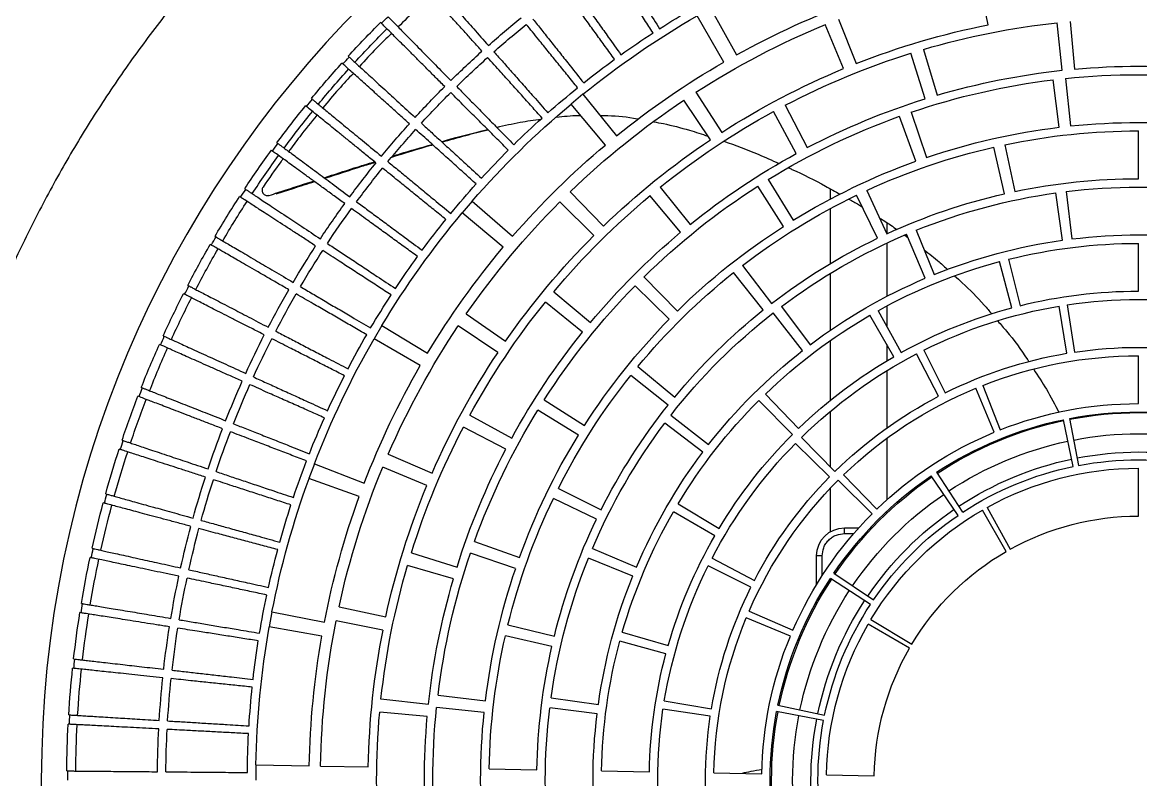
# Model space of a CAD drawing. Header units: millimetres. Extents: x 11476074 to 24729458, y -1239991 to 2813188.
# Drawn here: x 12562699.8 to 12563097.6, y 424468.5 to 424737.8 of the extents above; entities that cross this region are included whole.
import ezdxf

# ---------------------------------------------------------------- set-up
doc = ezdxf.new("R2010")
doc.units = ezdxf.units.MM
doc.header["$LTSCALE"] = 1000
for name, color, linetype in [('20220819景观提资', 11, 'Continuous'), ('HZHZNEWPLOTLAYER#@$TT', 7, 'Continuous'), ('S-热媒1', 200, '热媒管1')]:
    doc.layers.add(name, color=color, linetype=linetype)
doc.styles.add('TITXV', font='', dxfattribs={"width": 0.7})
doc.styles.get('TITXV').set_extended_font_data('SimSun')
doc.linetypes.add('热媒管1', pattern='A,5,-0.2,["1RM",TITXV,S=0.2,R=0,X=-0.1,Y=-0.1],-0.4', length=5.6)

# ---------------------------------------------------------------- blocks, each defined once
blk = doc.blocks.new('A$C2E1F4B8B')
at = {"layer": '20220819景观提资'}
h = blk.add_hatch(dxfattribs=at)
h.set_pattern_fill('草坪或沼泽', color=68, scale=200)
h.set_pattern_definition([(0, (-25387.84, -126494.34), (800, 800), [120, -24, 32, -24, 120, -480]), (0, (-25427.84, -126470.34), (800, 800), [80, -60, 120, -60, 80, -400]), (0, (-25147.84, -126150.34), (800, 800), [100, -40, 100, -560]), (0, (-25547.84, -125990.34), (800, 800), [40, -80, 40, -640]), (90, (-25467.84, -125990.34), (-800, 800), [72, -728]), (90, (-25227.84, -126470.34), (-800, 800), [80, -720]), (90, (-25027.84, -126150.34), (-800, 800), [80, -720]), (45, (-25123.84, -126478.34), (9e-14, 800), [80, -1051.3708]), (135, (-25331.84, -126478.34), (-800, 9e-14), [80, -1051.3708]), (63.43495, (-25147.84, -126474.34), (4e-08, 800), [80, -1708.8544]), (75.96376, (-25187.84, -126470.34), (3e-08, 800), [80, -3218.4845]), (75.96376, (-24987.84, -126150.34), (3e-08, 800), [64, -3234.4845]), (75.96376, (-25451.84, -125990.34), (3e-08, 800), [56, -3242.4845]), (104.03624, (-25267.84, -126470.34), (-3e-08, 800), [80, -3218.4845]), (104.03624, (-25067.84, -126150.34), (-3e-08, 800), [64, -3234.4845]), (104.03624, (-25483.84, -125990.34), (-3e-08, 800), [56, -3242.4845]), (116.56505, (-25307.84, -126474.34), (-3e-07, 800), [80, -1708.8534])])
edge = h.paths.add_edge_path()
edge.add_arc((44235.03, 65460.2), 1750.28, 360, 395.09193)
edge.add_line((45667.17, 66466.42), (38842.06, 76200))
edge.add_line((38842.06, 76200), (37506, 76200))
edge.add_line((37506, 76200), (37234.9, 76200))
edge.add_line((37234.9, 76200), (37234.9, 77700))
edge.add_line((37234.9, 77700), (35934.9, 77700))
edge.add_line((35934.9, 77700), (34734.9, 77700))
edge.add_line((34734.9, 77700), (34734.9, 85100))
edge.add_line((34734.9, 85100), (34979.15, 85192.41))
edge.add_line((34979.15, 85192.41), (32340.76, 83499.46))
edge.add_line((32340.76, 83499.46), (32534.9, 83500))
edge.add_line((32534.9, 83500), (28299.19, 83500))
edge.add_line((28299.19, 83500), (28299.19, 81108.02))
edge.add_line((28299.19, 81108.02), (28299.19, 78471.41))
edge.add_line((28299.19, 78471.41), (32556.41, 78468.58))
edge.add_line((32556.41, 78468.58), (32556.41, 73287.21))
edge.add_line((32556.41, 73287.21), (35556.41, 73287.21))
edge.add_line((35556.41, 73287.21), (35556.41, 72687.21))
edge.add_line((35556.41, 72687.21), (38201.07, 72687.21))
edge.add_line((38201.07, 72687.21), (38201.07, 73587.21))
edge.add_line((38201.07, 73587.21), (40001.07, 73587.21))
edge.add_line((40001.07, 73587.21), (40001.07, 71787.21))
edge.add_line((40001.07, 71787.21), (38201.07, 71787.21))
edge.add_line((38201.07, 71787.21), (33618.63, 71787.21))
edge.add_line((33618.63, 71787.21), (33618.63, 72687.21))
edge.add_line((33618.63, 72687.21), (32556.41, 72687.21))
edge.add_line((32556.41, 72687.21), (32556.41, 73287.21))
edge.add_line((32556.41, 73287.21), (32556.41, 78468.58))
edge.add_line((32556.41, 78468.58), (28299.19, 78471.41))
edge.add_line((28299.19, 78471.41), (28299.19, 81108.02))
edge.add_line((28299.19, 81108.02), (28299.19, 83500))
edge.add_line((28299.19, 83500), (32768.93, 84300))
edge.add_line((32768.93, 84300), (33817.19, 84300))
edge.add_line((33817.19, 84300), (34979.15, 85192.41))
edge.add_line((34979.15, 85192.41), (36171.94, 86028.88))
edge.add_line((36171.94, 86028.88), (33186.35, 90286.39))
edge.add_line((33186.35, 90286.39), (26614.81, 85677.89))
edge.add_arc((24692.27, 88307.12), 3257.15, 271.35346, 306.17489, ccw=False)
edge.add_line((24769.21, 85050.88), (22434.9, 85050))
edge.add_arc((22408.27, 82298.72), 2751.41, 89.44547, 125.03665)
edge.add_line((20828.69, 84551.53), (19610.37, 83697.15))
edge.add_arc((20198.54, 80755.37), 3000, 35.03464, 101.30653, ccw=False)
edge.add_line((22654.96, 82477.58), (34282.36, 65893.28))
edge.add_arc((31825.95, 64171.06), 3000, -54.96536, 35.03464, ccw=False)
edge.add_line((33548.16, 61714.65), (27598.93, 57543.59))
edge.add_arc((25876.71, 60000), 3000, 270, 305.03464, ccw=False)
edge.add_line((25876.71, 57000), (6534.9, 57000))
edge.add_arc((6534.9, 60000), 3000, 180, 270, ccw=False)
edge.add_line((3534.9, 60000), (3534.9, 67789.64))
edge.add_line((3534.9, 67789.64), (2225.69, 66888.59))
edge.add_arc((4120.7, 64580.63), 2986.26, 129.38858, 178.99224)
edge.add_line((1134.9, 64633.15), (1134.9, 55900))
edge.add_line((1134.9, 55900), (5084.9, 55900))
edge.add_line((5084.9, 55900), (31718.62, 55900))
edge.add_line((31718.62, 55900), (31718.62, 58600))
edge.add_line((31718.62, 58600), (30245.18, 58600))
edge.add_line((30245.18, 58600), (30245.18, 59000))
edge.add_line((30245.18, 59000), (35469.95, 59000))
edge.add_line((35469.95, 59000), (35469.95, 60499.95))
edge.add_line((35469.95, 60499.95), (33405.97, 60499.95))
edge.add_line((33405.97, 60499.95), (33405.97, 60899.95))
edge.add_line((33405.97, 60899.95), (40285.24, 60899.95))
edge.add_line((40285.24, 60899.95), (40285.24, 60899.95))
edge.add_line((40285.24, 60899.95), (40285.24, 61499.95))
edge.add_line((40285.24, 61499.95), (42085.24, 61499.95))
edge.add_line((42085.24, 61499.95), (42085.24, 60899.9))
edge.add_line((42085.24, 60899.9), (45985.31, 60899.81))
edge.add_line((45985.31, 60899.81), (45985.31, 65460.2))
h.paths.add_polyline_path([(35284.9, 75502.28), (35284.9, 76102.28), (37084.9, 76102.28), (37084.9, 75502.28)], flags=16)
h.paths.add_polyline_path([(34684.9, 76202.28), (34684.9, 77500), (36484.9, 77500), (36484.9, 76202.28)], flags=16)
h.paths.add_polyline_path([(36184.9, 74802.28), (34384.9, 74802.28), (34384.9, 75402.28), (36184.9, 75402.28)], flags=16)
h.paths.add_polyline_path([(36184.9, 74102.28), (34384.9, 74102.28), (34384.9, 74702.28), (36184.9, 74702.28)], flags=16)
h.paths.add_polyline_path([(35556.41, 73387.26), (33756.41, 73387.26), (33756.41, 73987.26), (35556.41, 73987.26)], flags=16)
h.paths.add_polyline_path([(35556.41, 73287.21), (35556.41, 72687.21), (32556.41, 72687.21), (32556.41, 73287.21)], flags=17)
h.paths.add_polyline_path([(36335.93, 71087.21), (34535.93, 71087.21), (34535.93, 71687.21), (36335.93, 71687.21)], flags=16)
h.paths.add_polyline_path([(36335.93, 70387.21), (34835.93, 70387.21), (34835.93, 70987.21), (36335.93, 70987.21)], flags=16)
h.paths.add_polyline_path([(36635.93, 69687.21), (34835.93, 69687.21), (34835.93, 70287.21), (36635.93, 70287.21)], flags=16)
h.paths.add_polyline_path([(36635.93, 67787.21), (36635.93, 69587.21), (42635.93, 69587.21), (42635.93, 67787.21), (40835.93, 67787.21)], flags=16)
h.paths.add_polyline_path([(36535.93, 67787.21), (35785.21, 67787.21), (35785.21, 69587.21), (36535.93, 69587.21)], flags=16)
h.paths.add_polyline_path([(35785.21, 67087.21), (35785.21, 67687.21), (38785.21, 67687.21), (38785.21, 67087.21)], flags=16)
h.paths.add_polyline_path([(35934.9, 65707.21), (35934.9, 66987.21), (38634.9, 66987.21), (38634.9, 65707.21)], flags=16)
h.paths.add_polyline_path([(37585.21, 65093.56), (37585.21, 65693.56), (37585.21, 65707.21), (39385.21, 65707.21), (39385.21, 65693.61), (39385.21, 65093.56)], flags=16)
h.paths.add_polyline_path([(39485.21, 64393.56), (39485.21, 65693.61), (43444.68, 65693.61), (43444.68, 65693.56), (45244.68, 65693.56), (45244.68, 63893.56), (43444.68, 63893.56), (43444.68, 64393.56)], flags=16)
h.paths.add_polyline_path([(38131.28, 63693.56), (38131.28, 64293.56), (40831.28, 64293.56), (40831.28, 63693.56)], flags=16)
h.paths.add_polyline_path([(36985.21, 64393.56), (36985.21, 64993.56), (39385.21, 64993.56), (39385.21, 64393.56)], flags=16)
h.paths.add_polyline_path([(39385.21, 65707.21), (39385.21, 65693.61), (37585.21, 65693.61), (37585.21, 65707.21)], flags=0)
h.paths.add_polyline_path([(39631.28, 62993.56), (39631.28, 63593.56), (41431.28, 63593.56), (41431.28, 62993.56)], flags=16)
h.paths.add_polyline_path([(40531.28, 62893.56), (42031.28, 62893.56), (42031.28, 62293.56), (40531.28, 62293.56)], flags=16)
h.paths.add_polyline_path([(40531.28, 62193.56), (42331.28, 62193.56), (42331.28, 61593.56), (40531.28, 61593.56)], flags=16)
blk = doc.blocks.new('A$C2A916A55')
at = {"color": 8, "linetype": 'Continuous'}
for p, q in [((353, -525), (370, -525)), ((393, -525), (410, -525)), ((433, -525), (450, -525)), ((473, -525), (490, -525)), ((370.61, -548.22), (387.26, -551.68)), ((387.7, -549.44), (371, -546.27)), ((428.12, -550.28), (411.31, -547.77)), ((468.43, -550.72), (451.55, -548.65)), ((528.92, -549.21), (511.99, -547.69)), ((387.22, -551.83), (386.95, -551.69)), ((410.89, -550.42), (427.66, -553.23)), ((451.11, -552), (467.95, -554.37)), ((508.66, -550.93), (491.75, -549.17)), ((511.55, -552.11), (528.45, -553.92)), ((491.29, -553.23), (508.17, -555.28)), ((444.33, -571.21), (427.83, -567.1)), ((340.41, -572), (355.13, -580.5)), ((356.08, -578.82), (341.22, -570.58)), ((427.07, -570.04), (443.49, -574.44)), ((467.64, -572.62), (484.21, -576.41)), ((485.07, -572.47), (468.43, -568.98)), ((382.8, -576.28), (398.51, -582.79)), ((399.49, -580.35), (383.68, -574.12)), ((527.74, -578.46), (544.41, -581.78)), ((368.55, -596.83), (354.34, -587.51)), ((353.23, -589.16), (367.28, -598.73)), ((395.6, -596.11), (410.68, -603.96)), ((412.03, -601.3), (396.82, -593.72)), ((519.01, -601.41), (502.7, -596.61)), ((454.64, -604.05), (438.87, -597.68)), ((496.63, -605.83), (480.54, -600.36)), ((437.58, -600.81), (453.23, -607.45)), ((479.19, -604.21), (495.18, -609.97)), ((501.41, -600.86), (517.64, -605.93)), ((306, -606.41), (314.5, -621.13)), ((316.17, -620.15), (307.41, -605.58)), ((452.91, -608.12), (452.07, -606.96)), ((409.69, -612), (424.41, -620.5)), ((426.05, -617.6), (411.18, -609.36)), ((354.66, -614.5), (353.99, -614.5)), ((380.62, -614.5), (358.73, -614.5)), ((404.71, -614.5), (384.32, -614.5)), ((414.02, -614.5), (408.22, -614.5)), ((427.73, -614.5), (420.46, -614.5)), ((450.08, -614.5), (431.12, -614.5)), ((468.84, -621.58), (453.4, -614.48)), ((457.38, -614.5), (453.46, -614.5)), ((260.94, -635.99), (260.64, -618.99)), ((321.51, -620.34), (330.83, -634.56)), ((332.73, -633.29), (323.16, -619.24)), ((348.8, -620.38), (348.8, -619.69)), ((353.75, -619.76), (365.77, -631.78)), ((367.62, -629.9), (355.39, -618.09)), ((451.81, -617.86), (467.12, -625.23)), ((346.8, -622.23), (346.8, -621.55)), ((348.8, -629.5), (348.8, -624.46)), ((341.04, -626.48), (340.72, -627.39)), ((346.8, -629.5), (346.8, -626.23)), ((529.75, -631.66), (513.94, -625.43)), ((346.8, -629.5), (348.8, -629.5)), ((512.14, -629.86), (527.85, -636.37)), ((347.46, -634.5), (362.98, -634.5)), ((366.94, -634.85), (378.86, -646.97)), ((380.97, -644.86), (368.84, -632.94)), ((370.43, -634.5), (390.34, -634.5)), ((394.23, -634.5), (415.5, -634.5)), ((419.14, -634.5), (439.36, -634.5)), ((442.86, -634.5), (462.4, -634.5)), ((465.8, -634.5), (469.36, -634.5)), ((280.26, -637), (283.44, -653.71)), ((285.68, -653.26), (282.22, -636.62)), ((321.54, -639.5), (322.65, -639.5)), ((325.07, -637.5), (326.12, -637.5)), ((328.61, -639.5), (338.8, -639.5)), ((331.8, -637.5), (338.8, -637.5)), ((338.8, -637.5), (338.8, -639.5)), ((411.87, -644.44), (425.27, -654.91)), ((427.51, -651.99), (413.94, -641.76)), ((499.11, -650.66), (484.05, -642.78)), ((319.21, -663.48), (312.43, -647.89)), ((382.04, -648.04), (394.06, -660.06)), ((396.39, -657.68), (384.17, -645.88)), ((472.69, -656.69), (458.21, -647.77)), ((481.96, -646.69), (496.88, -654.83)), ((310.28, -648.8), (316.79, -664.51)), ((456.04, -651.22), (470.36, -660.39)), ((442.09, -665.86), (428.62, -655.49)), ((261.64, -675.98), (261.34, -658.98)), ((426.31, -658.43), (439.6, -669.03)), ((327.72, -662.82), (335.3, -678.04)), ((337.96, -676.68), (330.11, -661.6)), ((533.63, -677.24), (517.01, -668.02)), ((346, -675.69), (354.5, -690.42)), ((357.37, -688.72), (348.62, -674.15)), ((503.74, -682.43), (489.45, -673.23)), ((514.48, -672.5), (530.93, -682)), ((281.76, -677.31), (284.28, -694.13)), ((287.22, -693.66), (284.42, -676.89)), ((375.75, -679.94), (385.98, -693.52)), ((388.91, -691.28), (378.44, -677.88)), ((486.82, -677.23), (500.96, -686.68)), ((453.93, -687.85), (466.98, -698.75)), ((469.98, -695.09), (456.74, -684.42)), ((311.65, -708.61), (306.96, -692.26)), ((406.16, -703.07), (395.33, -689.96)), ((423.01, -691.91), (434.93, -704.03)), ((438.03, -700.93), (425.9, -689.02)), ((304.04, -693.08), (308.44, -709.5)), ((392.43, -692.32), (403.03, -705.61)), ((262.33, -715.98), (262.04, -698.98)), ((341.45, -719.23), (334.8, -703.58)), ((331.67, -704.88), (338.04, -720.64)), ((503.02, -722.61), (488.26, -710.65)), ((468.33, -727.15), (456.1, -715.34)), ((484.98, -714.63), (499.54, -726.84)), ((282.64, -717.56), (284.72, -734.43)), ((288.37, -733.95), (286, -717.12)), ((351.85, -717.81), (359.23, -733.13)), ((362.84, -731.35), (355.2, -716.16)), ((432.74, -732.98), (421.84, -719.94)), ((452.75, -718.75), (464.77, -730.77)), ((394.39, -736.36), (385.22, -722.04)), ((418.42, -722.75), (429.09, -735.98)), ((503.02, -722.61), (499.54, -726.84)), ((381.76, -724.22), (390.68, -738.69)), ((306.62, -733.64), (310.4, -750.21)), ((314.33, -749.28), (310.25, -732.78)), ((263.03, -755.97), (262.74, -738.97)), ((334.36, -746.54), (339.83, -762.63)), ((343.97, -761.19), (338.21, -745.19)), ((388.83, -762.88), (380.69, -747.96)), ((465, -761.98), (452.54, -747.64)), ((376.78, -750.05), (384.66, -765.11)), ((424.87, -764.1), (415.18, -750.14)), ((448.62, -750.99), (460.84, -765.54)), ((411.23, -752.83), (420.67, -766.96)), ((491.25, -753.23), (491.51, -752.22)), ((283.17, -757.75), (284.93, -774.66)), ((289.28, -774.17), (287.23, -757.3)), ((465, -761.98), (460.84, -765.54)), ((339.93, -783.64), (334.85, -767.41)), ((330.61, -768.7), (335.4, -785.01)), ((281.69, -777.99), (283.21, -794.92)), ((287.92, -794.46), (286.1, -777.55)), ((363.86, -778.15), (370.36, -793.85)), ((375.04, -791.87), (368.26, -776.28)), ((420.72, -794.16), (410.94, -777.87)), ((406.5, -780.48), (416, -796.94)), ((312.46, -793.74), (315.77, -810.41)), ((320.74, -809.38), (317.14, -792.77)), ((420.72, -794.16), (416, -796.94)), ((528.29, -794.29), (528.59, -794.59)), ((264.08, -815.96), (263.78, -798.96)), ((359.9, -802.21), (366.4, -820.07)), ((371.53, -818.15), (364.72, -800.41)), ((516.57, -806.1), (516.28, -805.78)), ((513.82, -808.01), (514.11, -808.33)), ((310.23, -815.52), (313.53, -834.23)), ((318.91, -833.24), (315.29, -814.58)), ((371.53, -818.15), (366.4, -820.07)), ((501.51, -819.19), (501.24, -818.86)), ((264.48, -838.96), (264.15, -819.96)), ((498.66, -820.96), (498.93, -821.3)), ((485.78, -831.48), (485.52, -831.13)), ((318.91, -833.24), (313.53, -834.23)), ((467.04, -834.39), (466.95, -834.82)), ((482.84, -833.1), (483.1, -833.45)), ((264.48, -838.96), (259, -839)), ((469.43, -842.93), (469.19, -842.57)), ((466.41, -844.39), (466.65, -844.75)), ((449.41, -854.81), (449.63, -855.18)), ((452.5, -853.51), (452.28, -853.14)), ((435.05, -863.18), (434.85, -862.8)), ((431.89, -864.32), (432.09, -864.71)), ((413.9, -872.91), (414.07, -873.3)), ((417.11, -871.93), (416.93, -871.54)), ((395.48, -880.54), (395.63, -880.94)), ((398.73, -879.73), (398.57, -879.33)), ((376.68, -887.19), (376.82, -887.6)), ((379.98, -886.56), (379.84, -886.15)), ((357.57, -892.85), (357.68, -893.27)), ((360.89, -892.39), (360.77, -891.98)), ((338.18, -897.51), (338.27, -897.93)), ((341.52, -897.22), (341.43, -896.8)), ((318.58, -901.14), (318.64, -901.57)), ((321.93, -901.03), (321.86, -900.61)), ((262.33, -906.25), (262.32, -905.82)), ((278.93, -905.31), (278.95, -905.74)), ((282.28, -905.55), (282.25, -905.12)), ((298.81, -903.74), (298.85, -904.17)), ((302.16, -903.81), (302.11, -903.38))]:
    blk.add_line(p, q, dxfattribs=at)
at = {"color": 8, "linetype": 'Continuous', "flags": 128}
blk.add_lwpolyline([(334.65, -631.96), (334.21, -631.99), (333.67, -632)], dxfattribs=at)
at = {"color": 8, "linetype": 'Continuous'}
blk.add_circle((259, -525), 390.3, dxfattribs=at)
for centre, radius, start, end in [((258.8, -524.5), 131, 349.0513, 10.5185), ((259, -525), 131, 349.25, 10.75), ((259, -525), 171, 351.5, 8.5), ((259, -525), 211, 353, 7), ((259, -525), 234, 354.0714, 5.9286), ((259, -525), 251, 354.0714, 5.9286), ((259, -525), 114, 349.25, 10.75), ((258.8, -524.5), 117, 349.0275, 10.4908), ((258.8, -524.5), 123.5, 349.0392, 10.5044), ((259, -525), 154, 351.5, 8.5), ((259, -525), 194, 353, 7), ((259, -525), 254, 354.875, 5.125), ((259, -525), 94, 331, 0), ((259, -525), 111, 331, 0), ((259, -525), 134, 338.5, 0), ((259, -525), 151, 338.5, 0), ((259, -525), 174, 346, 0), ((259, -525), 191, 346, 0), ((259, -525), 214, 348.1429, 0), ((259, -525), 231, 348.1429, 0), ((259, -525), 114, 326.75, 348.25), ((258.8, -524.5), 117, 326.599, 348.03), ((258.8, -524.5), 123.5, 326.6069, 348.0416), ((258.8, -524.5), 131, 326.6151, 348.0535), ((259, -525), 131, 326.75, 348.25), ((259, -525), 154, 333.5, 350.5), ((259, -525), 194, 338, 352), ((259, -525), 254, 343.625, 353.875), ((259, -525), 171, 333.5, 350.5), ((259, -525), 211, 338, 352), ((259, -525), 234, 341.2143, 353.0714), ((259, -525), 251, 341.2143, 353.0714), ((259, -525), 271, 343.625, 353.875), ((259, -525), 94, 301, 330), ((259, -525), 174, 331, 345), ((259, -525), 214, 335.2857, 347.1429), ((259, -525), 134, 316, 337.5), ((259, -525), 191, 331, 345), ((259, -525), 231, 335.2857, 347.1429), ((259, -525), 111, 301, 330), ((259, -525), 274, 338.5, 348.75), ((259, -525), 151, 316, 337.5), ((259, -525), 114, 304.25, 325.75), ((258.8, -524.5), 117, 304.1934, 325.6028), ((258.8, -524.5), 123.5, 304.1964, 325.6105), ((259, -525), 154, 315.5, 332.5), ((258.8, -524.5), 131, 304.1995, 325.6185), ((259, -525), 131, 304.25, 325.75), ((259, -525), 171, 315.5, 332.5), ((259, -525), 194, 323, 337), ((259, -525), 234, 328.3571, 340.2143), ((259, -525), 254, 332.375, 342.625), ((259, -525), 94, 271, 300), ((259, -525), 211, 323, 337), ((259, -525), 271, 332.375, 342.625), ((259, -525), 174, 316, 330), ((259, -525), 251, 328.3571, 340.2143), ((259, -525), 114, 281.75, 303.25), ((259, -525), 134, 293.5, 315), ((259, -525), 191, 316, 330), ((259, -525), 214, 322.4286, 334.2857), ((259, -525), 111, 271, 300), ((258.8, -524.5), 117, 281.7965, 303.1979), ((258.8, -524.5), 123.5, 281.7941, 303.2007), ((259, -525), 231, 322.4286, 334.2857), ((259, -525), 295, 331, 340), ((259, -525), 151, 293.5, 315), ((338.8, -629.5), 10, 270, 0), ((259, -525), 274, 327.25, 337.5), ((258.8, -524.5), 131, 281.7915, 303.2035), ((259, -525), 131, 281.75, 303.25), ((259, -525), 154, 297.5, 314.5), ((259, -525), 291, 327.25, 337.5), ((258.8, -524.5), 117, 259.3925, 280.801), ((259, -525), 114, 259.25, 280.75), ((259, -525), 194, 308, 322), ((258.8, -524.5), 123.5, 259.385, 280.7983), ((259, -525), 171, 297.5, 314.5), ((259, -525), 174, 301, 315), ((259, -525), 254, 321.125, 331.375), ((259, -525), 134, 271, 292.5), ((259, -525), 234, 315.5, 327.3571), ((259, -525), 131, 259.25, 280.75), ((258.8, -524.5), 131, 259.3773, 280.7956), ((259, -525), 211, 308, 322), ((259, -525), 271, 321.125, 331.375), ((259, -525), 191, 301, 315), ((259, -525), 214, 309.5714, 321.4286), ((259, -525), 251, 315.5, 327.3571), ((259, -525), 154, 279.5, 296.5), ((259, -525), 151, 271, 292.5), ((259, -525), 231, 309.5714, 321.4286), ((259, -525), 174, 286, 300), ((259, -525), 295, 321, 330), ((259, -525), 154, 261.5, 278.5), ((259, -525), 171, 279.5, 296.5), ((259, -525), 194, 293, 307), ((259, -525), 274, 316, 326.25), ((259, -525), 314, 321, 330), ((259, -525), 317, 327.5, 330), ((259, -525), 254, 309.875, 320.125), ((259, -525), 291, 316, 326.25), ((259, -525), 191, 286, 300), ((259, -525), 234, 302.6429, 314.5), ((259, -525), 171, 261.5, 278.5), ((259, -525), 174, 271, 285), ((259, -525), 211, 293, 307), ((259, -525), 214, 296.7143, 308.5714), ((259, -525), 271, 309.875, 320.125), ((259, -525), 317, 324.5, 327), ((259, -525), 251, 302.6429, 314.5), ((259, -525), 194, 278, 292), ((259, -525), 231, 296.7143, 308.5714), ((259, -525), 191, 271, 285), ((259, -525), 317, 321.5, 324), ((259, -525), 295, 311, 320), ((259, -525), 194, 263, 277), ((259, -525), 214, 283.8571, 295.7143), ((259, -525), 274, 304.75, 315), ((259, -525), 211, 278, 292), ((259, -525), 254, 298.625, 308.875), ((259, -525), 234, 289.7857, 301.6429), ((259, -525), 314, 311, 320), ((259, -525), 317, 318.5, 321), ((259, -525), 291, 304.75, 315), ((259, -525), 211, 263, 277), ((259, -525), 214, 271, 282.8571), ((259, -525), 231, 283.8571, 295.7143), ((259, -525), 271, 298.625, 308.875), ((259, -525), 251, 289.7857, 301.6429), ((259, -525), 317, 315.5, 318), ((259, -525), 346, 318.5, 321), ((259, -525), 234, 276.9286, 288.7857), ((259, -525), 349, 318.5, 321), ((259, -525), 231, 271, 282.8571), ((259, -525), 254, 287.375, 297.625), ((259, -525), 295, 301, 310), ((259, -525), 317, 312.5, 315), ((259, -525), 274, 293.5, 303.75), ((259, -525), 234, 264.0714, 275.9286), ((259, -525), 346, 315.5, 318), ((259, -525), 349, 315.5, 318), ((259, -525), 251, 276.9286, 288.7857), ((259, -525), 317, 309.5, 312), ((259, -525), 271, 287.375, 297.625), ((259, -525), 291, 293.5, 303.75), ((259, -525), 314, 301, 310), ((259, -525), 254, 276.125, 286.375), ((259, -525), 317, 306.5, 309), ((259, -525), 346, 312.5, 315), ((259, -525), 349, 312.5, 315), ((259, -525), 251, 264.0714, 275.9286), ((259, -525), 254, 264.875, 275.125), ((259, -525), 274, 282.25, 292.5), ((259, -525), 295, 291, 300), ((259, -525), 317, 303.5, 306), ((259, -525), 346, 309.5, 312), ((259, -525), 271, 276.125, 286.375), ((259, -525), 349, 309.5, 312), ((259, -525), 317, 300.5, 303), ((259, -525), 271, 264.875, 275.125), ((259, -525), 274, 271, 281.25), ((259, -525), 291, 282.25, 292.5), ((259, -525), 346, 306.5, 309), ((259, -525), 378.08, 312.5, 315), ((259, -525), 381.26, 312.5, 315), ((259, -525), 380.83, 315, 315.5), ((259, -525), 314, 291, 300), ((259, -525), 317, 297.5, 300), ((259, -525), 349, 306.5, 309), ((259, -525), 295, 281, 290), ((259, -525), 317, 294.5, 297), ((259, -525), 346, 303.5, 306), ((259, -525), 349, 303.5, 306), ((259, -525), 378.08, 309.5, 312), ((259, -525), 380.83, 312, 312.5), ((259, -525), 291, 271, 281.25), ((259, -525), 381.26, 309.5, 312), ((259, -525), 295, 271, 280), ((259, -525), 317, 291.5, 294), ((259, -525), 346, 300.5, 303), ((259, -525), 349, 300.5, 303), ((259, -525), 378.08, 306.5, 309), ((259, -525), 380.83, 309, 309.5), ((259, -525), 314, 281, 290), ((259, -525), 317, 288.5, 291), ((259, -525), 381.26, 306.5, 309), ((259, -525), 317, 285.5, 288), ((259, -525), 346, 297.5, 300), ((259, -525), 349, 297.5, 300), ((259, -525), 317, 282.5, 285), ((259, -525), 378.08, 303.5, 306), ((259, -525), 380.83, 306, 306.5), ((259, -525), 314, 271, 280), ((259, -525), 317, 279.5, 282), ((259, -525), 346, 294.5, 297), ((259, -525), 381.26, 303.5, 306), ((259, -525), 317, 276.5, 279), ((259, -525), 349, 294.5, 297), ((259, -525), 317, 270.5, 273), ((259, -525), 317, 273.5, 276), ((259, -525), 346, 291.5, 294), ((259, -525), 378.08, 300.5, 303), ((259, -525), 380.83, 303, 303.5), ((259, -525), 349, 291.5, 294), ((259, -525), 381.26, 300.5, 303), ((259, -525), 346, 288.5, 291), ((259, -525), 349, 288.5, 291), ((259, -525), 346, 285.5, 288), ((259, -525), 378.08, 297.5, 300), ((259, -525), 381.26, 297.5, 300), ((259, -525), 380.83, 300, 300.5), ((259, -525), 346, 282.5, 285), ((259, -525), 349, 285.5, 288), ((259, -525), 349, 282.5, 285), ((259, -525), 378.08, 294.5, 297), ((259, -525), 380.83, 297, 297.5), ((259, -525), 346, 276.5, 279), ((259, -525), 346, 279.5, 282), ((259, -525), 349, 279.5, 282), ((259, -525), 381.26, 294.5, 297), ((259, -525), 346, 270.5, 273), ((259, -525), 346, 273.5, 276), ((259, -525), 349, 276.5, 279), ((259, -525), 378.08, 291.5, 294), ((259, -525), 349, 270.5, 273), ((259, -525), 349, 273.5, 276), ((259, -525), 381.26, 291.5, 294), ((259, -525), 380.83, 294, 294.5), ((259, -525), 378.08, 288.5, 291), ((259, -525), 381.26, 288.5, 291), ((259, -525), 380.83, 291, 291.5), ((259, -525), 378.08, 285.5, 288), ((259, -525), 380.83, 288, 288.5), ((259, -525), 378.08, 282.5, 285), ((259, -525), 381.26, 285.5, 288), ((259, -525), 378.08, 279.5, 282), ((259, -525), 381.26, 282.5, 285), ((259, -525), 380.83, 285, 285.5), ((259, -525), 378.08, 276.5, 279), ((259, -525), 381.26, 279.5, 282), ((259, -525), 380.83, 282, 282.5), ((259, -525), 378.08, 270.5, 273), ((259, -525), 378.08, 273.5, 276), ((259, -525), 381.26, 276.5, 279), ((259, -525), 380.83, 279, 279.5), ((259, -525), 380.83, 270, 270.5), ((259, -525), 381.26, 270.5, 273), ((259, -525), 380.83, 273, 273.5), ((259, -525), 381.26, 273.5, 276), ((259, -525), 380.83, 276, 276.5)]:
    blk.add_arc(centre, radius, start, end, dxfattribs=at)
for points, knots in [([(405.17, -562.23), (402.84, -560.69), (397.93, -557.45), (392.62, -554.7), (389.82, -553.24)], [0, 0, 0, 0, 0.473136, 1, 1, 1, 1]), ([(422.35, -574.98), (421.15, -573.95), (416.87, -570.23), (412, -566.56), (408.17, -564.14), (407.89, -563.96)], [0, 0, 0, 0, 0.265013, 0.946334, 1, 1, 1, 1]), ([(438.45, -590.38), (437.63, -589.47), (434.38, -585.82), (429.89, -581.37), (425.95, -578.05), (424.91, -577.17)], [0, 0, 0, 0, 0.197314, 0.787387, 1, 1, 1, 1]), ([(447.71, -601.25), (446.3, -599.43), (444.07, -596.54), (441.55, -593.8), (440.61, -592.78)], [0, 0, 0, 0, 0.630887, 1, 1, 1, 1]), ([(459, -617.06), (458.18, -615.71), (456.9, -613.61), (455.42, -611.59), (454.89, -610.87)], [0, 0, 0, 0, 0.642597, 1, 1, 1, 1]), ([(465.68, -627.95), (465.08, -626.81), (464.22, -625.21), (463.21, -623.66), (462.92, -623.21)], [0, 0, 0, 0, 0.711658, 1, 1, 1, 1]), ([(338.8, -637.5), (339.81, -637.4), (341.35, -637.23), (343.22, -636.24), (344.5, -635.2), (345.53, -633.92), (346.53, -632.06), (346.69, -630.51), (346.8, -629.5)], [0, 0, 0, 0, 0.2394568, 0.3683607, 0.5, 0.6316393, 0.7605432, 1, 1, 1, 1]), ([(476.87, -649.44), (476.69, -649.04), (474.73, -644.61), (471.65, -638.5), (468.46, -632.88), (467.49, -631.17)], [0, 0, 0, 0, 0.065805, 0.715755, 1, 1, 1, 1]), ([(486.35, -672.43), (484.86, -668.37), (482.47, -661.83), (479.53, -655.38), (478.42, -652.94)], [0, 0, 0, 0, 0.621259, 1, 1, 1, 1]), ([(262.81, -658.88), (262.57, -660.22), (262.14, -662.59), (261.67, -664.95), (261.46, -665.98)], [0, 0, 0, 0, 0.567037, 1, 1, 1, 1]), ([(493.24, -697.41), (493.03, -696.26), (492.24, -692.03), (490.59, -685.58), (488.87, -680.32), (488.15, -678.12)], [0, 0, 0, 0, 0.177022, 0.6555546, 1, 1, 1, 1]), ([(550.81, -710.91), (549.42, -710.02), (546.64, -708.25), (542.21, -705.43), (537.62, -702.51), (532.32, -699.13), (528.54, -696.72), (526.36, -695.33)], [0, 0, 0, 0, 0.1833183, 0.3666366, 0.5552806, 0.7439247, 1, 1, 1, 1]), ([(524.86, -697.66), (526.41, -698.66), (529.52, -700.68), (534.17, -703.7), (538.77, -706.69), (543.86, -710), (547.24, -712.19), (549.18, -713.45)], [0, 0, 0, 0, 0.183318, 0.366637, 0.555281, 0.743925, 1, 1, 1, 1]), ([(495.46, -716.48), (495.46, -715.58), (495.47, -711.19), (494.99, -706.57), (494.28, -702.89), (494.25, -702.71)], [0, 0, 0, 0, 0.198429, 0.961026, 1, 1, 1, 1]), ([(659.21, -708.8), (656.35, -714.82), (650.6, -726.92), (640.9, -744.62), (630.34, -762.08), (618.84, -779.19), (606.44, -795.9), (593.16, -812.13), (579.01, -827.82), (564.04, -842.9), (548.29, -857.3), (531.79, -870.97), (514.61, -883.85), (496.8, -895.89), (478.43, -907.05), (459.55, -917.29), (440.24, -926.57), (420.58, -934.88), (400.63, -942.19), (380.47, -948.5), (360.18, -953.8), (339.81, -958.09), (319.47, -961.4), (299.19, -963.72), (279.06, -965.1), (259, -965.56), (238.94, -965.1), (218.81, -963.72), (198.54, -961.4), (178.19, -958.09), (157.83, -953.8), (137.53, -948.5), (117.38, -942.19), (97.42, -934.88), (77.76, -926.57), (58.46, -917.29), (39.58, -907.05), (21.2, -895.89), (3.39, -883.85), (-13.79, -870.97), (-30.28, -857.3), (-46.04, -842.9), (-61.01, -827.82), (-75.15, -812.13), (-88.44, -795.9), (-100.84, -779.19), (-112.34, -762.08), (-122.9, -744.62), (-132.6, -726.92), (-138.35, -714.82), (-141.21, -708.8)], [0, 0, 0, 0, 0.019912, 0.040003, 0.060267, 0.080846, 0.101562, 0.122409, 0.143476, 0.16463, 0.185865, 0.207214, 0.228594, 0.25, 0.271406, 0.292787, 0.314135, 0.33537, 0.356525, 0.377591, 0.398439, 0.419154, 0.439733, 0.459998, 0.480089, 0.5, 0.519912, 0.540003, 0.560267, 0.580846, 0.601562, 0.622409, 0.643476, 0.66463, 0.685865, 0.707214, 0.728594, 0.75, 0.771406, 0.792787, 0.814135, 0.83537, 0.856525, 0.877591, 0.898439, 0.919154, 0.939733, 0.959998, 0.980089, 1, 1, 1, 1]), ([(515.46, -711.33), (516.96, -712.42), (519.95, -714.6), (524.44, -717.86), (528.88, -721.08), (533.79, -724.65), (537.05, -727.02), (538.92, -728.38)], [0, 0, 0, 0, 0.183318, 0.366637, 0.555281, 0.743925, 1, 1, 1, 1]), ([(540.68, -725.93), (539.34, -724.97), (536.65, -723.05), (532.38, -720), (527.95, -716.85), (522.84, -713.2), (519.18, -710.59), (517.08, -709.09)], [0, 0, 0, 0, 0.183318, 0.366637, 0.555281, 0.743925, 1, 1, 1, 1]), ([(494.87, -732.05), (495.18, -729.46), (495.52, -726.61), (495.49, -723.71), (495.49, -723.44)], [0, 0, 0, 0, 0.907197, 1, 1, 1, 1]), ([(529.78, -740.39), (528.49, -739.37), (525.91, -737.31), (521.8, -734.04), (517.54, -730.66), (512.63, -726.75), (509.11, -723.95), (507.09, -722.34)], [0, 0, 0, 0, 0.183318, 0.366637, 0.555281, 0.743925, 1, 1, 1, 1]), ([(505.36, -724.5), (506.79, -725.66), (509.67, -727.99), (513.98, -731.48), (518.25, -734.94), (522.96, -738.76), (526.09, -741.29), (527.89, -742.75)], [0, 0, 0, 0, 0.1833183, 0.3666366, 0.5552806, 0.7439247, 1, 1, 1, 1]), ([(518.14, -754.27), (516.9, -753.18), (514.43, -750.99), (510.5, -747.51), (506.42, -743.91), (501.72, -739.74), (498.36, -736.77), (496.42, -735.06)], [0, 0, 0, 0, 0.183318, 0.366637, 0.555281, 0.743925, 1, 1, 1, 1]), ([(491.28, -753.27), (491.92, -750.51), (493.13, -745.3), (493.87, -740), (494.22, -737.5)], [0, 0, 0, 0, 0.529207, 1, 1, 1, 1]), ([(494.58, -737.12), (495.95, -738.36), (498.71, -740.84), (502.82, -744.54), (506.91, -748.22), (511.42, -752.28), (514.41, -754.97), (516.13, -756.52)], [0, 0, 0, 0, 0.183318, 0.366637, 0.555281, 0.743925, 1, 1, 1, 1]), ([(505.79, -767.52), (504.61, -766.36), (502.25, -764.05), (498.51, -760.37), (494.63, -756.56), (490.15, -752.15), (486.95, -749.01), (485.1, -747.19)], [0, 0, 0, 0, 0.183318, 0.366637, 0.555281, 0.743925, 1, 1, 1, 1]), ([(483.15, -749.16), (484.46, -750.47), (487.08, -753.08), (491, -757), (494.88, -760.89), (499.17, -765.18), (502.02, -768.02), (503.66, -769.66)], [0, 0, 0, 0, 0.1833183, 0.3666366, 0.5552806, 0.7439247, 1, 1, 1, 1]), ([(492.76, -780.1), (491.64, -778.89), (489.41, -776.45), (485.86, -772.58), (482.19, -768.57), (477.94, -763.94), (474.91, -760.63), (473.16, -758.72)], [0, 0, 0, 0, 0.183318, 0.366637, 0.555281, 0.743925, 1, 1, 1, 1]), ([(486.01, -772.74), (486.82, -769.94), (488.39, -764.53), (489.76, -759.06), (490.42, -756.43)], [0, 0, 0, 0, 0.517309, 1, 1, 1, 1]), ([(486.17, -772.92), (486.31, -772.44), (487.91, -767.02), (489.27, -761.53), (490.51, -756.52)], [0, 0, 0, 0, 0.087504, 1, 1, 1, 1]), ([(518.36, -758.53), (519.52, -759.57), (521.83, -761.66), (525.09, -764.59), (528.15, -767.35), (530.95, -769.87), (533.45, -772.12), (535.67, -774.12), (537.6, -775.85), (539.55, -777.62), (541.28, -779.17), (541.77, -779.61), (542.01, -779.83)], [0, 0, 0, 0, 0.086603, 0.173206, 0.262324, 0.351443, 0.438046, 0.524649, 0.613767, 0.702886, 0.849926, 1, 1, 1, 1]), ([(544.22, -777.35), (544.1, -777.24), (543.87, -777.04), (543.07, -776.33), (541.95, -775.33), (540.47, -774.02), (538.67, -772.44), (536.57, -770.58), (534.15, -768.43), (530.81, -765.48), (526.35, -761.54), (522.39, -758.03), (520.39, -756.26)], [0, 0, 0, 0, 0.086603, 0.173206, 0.262324, 0.351443, 0.438046, 0.524649, 0.613767, 0.702886, 0.849926, 1, 1, 1, 1]), ([(471.12, -760.58), (472.35, -761.96), (474.83, -764.71), (478.54, -768.83), (482.22, -772.91), (486.28, -777.42), (488.97, -780.41), (490.52, -782.13)], [0, 0, 0, 0, 0.183318, 0.366637, 0.555281, 0.743925, 1, 1, 1, 1]), ([(458.5, -771.36), (459.66, -772.8), (461.99, -775.68), (465.48, -779.98), (468.94, -784.25), (472.75, -788.97), (475.29, -792.1), (476.75, -793.9)], [0, 0, 0, 0, 0.183318, 0.366637, 0.555281, 0.743925, 1, 1, 1, 1]), ([(479.08, -791.99), (478.03, -790.71), (475.93, -788.17), (472.6, -784.12), (469.13, -779.92), (465.14, -775.07), (462.28, -771.61), (460.64, -769.61)], [0, 0, 0, 0, 0.183318, 0.366637, 0.555281, 0.743925, 1, 1, 1, 1]), ([(505.78, -771.79), (506.88, -772.89), (509.09, -775.09), (512.18, -778.19), (515.1, -781.1), (517.76, -783.77), (520.14, -786.15), (522.25, -788.26), (524.09, -790.09), (525.95, -791.95), (527.59, -793.6), (528.05, -794.06), (528.29, -794.29)], [0, 0, 0, 0, 0.086603, 0.173206, 0.262324, 0.351443, 0.438046, 0.524649, 0.613767, 0.702886, 0.849926, 1, 1, 1, 1]), ([(530.62, -791.93), (530.51, -791.82), (530.29, -791.6), (529.53, -790.85), (528.46, -789.8), (527.05, -788.41), (525.34, -786.74), (523.34, -784.77), (521.03, -782.5), (517.85, -779.37), (513.6, -775.2), (509.83, -771.5), (507.93, -769.62)], [0, 0, 0, 0, 0.086603, 0.173206, 0.262324, 0.351443, 0.438046, 0.524649, 0.613767, 0.702886, 0.849926, 1, 1, 1, 1]), ([(480.64, -790.65), (482.11, -786), (483.63, -781.16), (485.01, -776.27), (485.07, -776.08)], [0, 0, 0, 0, 0.959473, 1, 1, 1, 1]), ([(481.04, -790.3), (481.31, -789.45), (482.76, -784.78), (484.11, -780.08), (485.2, -776.23)], [0, 0, 0, 0, 0.181578, 1, 1, 1, 1]), ([(538.15, -776.35), (536.5, -778.26), (532.97, -782.38), (529.06, -786.26), (526.97, -788.34)], [0, 0, 0, 0, 0.46428, 1, 1, 1, 1]), ([(445.33, -781.46), (446.42, -782.96), (448.59, -785.96), (451.85, -790.44), (455.08, -794.89), (458.65, -799.79), (461.01, -803.05), (462.37, -804.92)], [0, 0, 0, 0, 0.183318, 0.366637, 0.555281, 0.743925, 1, 1, 1, 1]), ([(464.81, -803.14), (463.83, -801.81), (461.86, -799.16), (458.74, -794.94), (455.51, -790.57), (451.77, -785.52), (449.1, -781.91), (447.56, -779.83)], [0, 0, 0, 0, 0.183318, 0.366637, 0.555281, 0.743925, 1, 1, 1, 1]), ([(516.28, -805.78), (516.18, -805.66), (515.96, -805.43), (515.25, -804.65), (514.23, -803.54), (512.9, -802.08), (511.28, -800.32), (509.38, -798.25), (507.19, -795.86), (504.18, -792.57), (500.16, -788.19), (496.59, -784.28), (494.78, -782.31)], [0, 0, 0, 0, 0.086603, 0.173206, 0.262324, 0.351443, 0.438046, 0.524649, 0.613767, 0.702886, 0.849926, 1, 1, 1, 1]), ([(492.53, -784.36), (493.57, -785.52), (495.66, -787.84), (498.58, -791.09), (501.34, -794.15), (503.87, -796.96), (506.12, -799.46), (508.11, -801.67), (509.85, -803.6), (511.61, -805.56), (513.17, -807.29), (513.6, -807.77), (513.82, -808.01)], [0, 0, 0, 0, 0.086603, 0.173206, 0.262324, 0.351443, 0.438046, 0.524649, 0.613767, 0.702886, 0.849926, 1, 1, 1, 1]), ([(431.65, -790.86), (432.66, -792.42), (434.68, -795.52), (437.7, -800.17), (440.69, -804.78), (443.99, -809.87), (446.18, -813.24), (447.45, -815.18)], [0, 0, 0, 0, 0.183318, 0.366637, 0.555281, 0.743925, 1, 1, 1, 1]), ([(449.97, -813.53), (449.06, -812.15), (447.24, -809.4), (444.34, -805.02), (441.34, -800.49), (437.87, -795.25), (435.39, -791.5), (433.96, -789.35)], [0, 0, 0, 0, 0.183318, 0.366637, 0.555281, 0.743925, 1, 1, 1, 1]), ([(524.68, -790.68), (522.94, -792.51), (519.19, -796.43), (515.09, -800.11), (512.89, -802.07)], [0, 0, 0, 0, 0.464805, 1, 1, 1, 1]), ([(501.24, -818.86), (501.14, -818.74), (500.94, -818.5), (500.26, -817.68), (499.3, -816.51), (498.05, -814.99), (496.52, -813.14), (494.74, -810.98), (492.68, -808.48), (489.84, -805.04), (486.06, -800.45), (482.69, -796.36), (480.99, -794.3)], [0, 0, 0, 0, 0.086603, 0.173206, 0.262324, 0.351443, 0.438046, 0.524649, 0.613767, 0.702886, 0.849926, 1, 1, 1, 1]), ([(417.5, -799.53), (418.43, -801.14), (420.28, -804.34), (423.05, -809.15), (425.8, -813.9), (428.83, -819.16), (430.84, -822.64), (432, -824.65)], [0, 0, 0, 0, 0.183318, 0.366637, 0.555281, 0.743925, 1, 1, 1, 1]), ([(434.61, -823.13), (433.77, -821.71), (432.1, -818.86), (429.43, -814.34), (426.67, -809.65), (423.48, -804.24), (421.2, -800.37), (419.89, -798.14)], [0, 0, 0, 0, 0.183318, 0.366637, 0.555281, 0.743925, 1, 1, 1, 1]), ([(473.17, -814.44), (474.61, -810.04), (476.57, -804.06), (478.39, -798.04), (478.87, -796.45)], [0, 0, 0, 0, 0.735664, 1, 1, 1, 1]), ([(473.36, -814.69), (474.52, -811.11), (476.46, -805.13), (478.3, -799.14), (479.05, -796.74)], [0, 0, 0, 0, 0.599318, 1, 1, 1, 1]), ([(478.63, -796.23), (479.61, -797.44), (481.58, -799.86), (484.33, -803.26), (486.92, -806.47), (489.3, -809.4), (491.42, -812.01), (493.29, -814.33), (494.93, -816.35), (496.58, -818.39), (498.05, -820.2), (498.46, -820.71), (498.66, -820.96)], [0, 0, 0, 0, 0.086603, 0.173206, 0.262324, 0.351443, 0.438046, 0.524649, 0.613767, 0.702886, 0.849926, 1, 1, 1, 1]), ([(402.92, -807.45), (403.76, -809.1), (405.44, -812.4), (407.95, -817.34), (410.45, -822.24), (413.2, -827.64), (415.03, -831.23), (416.08, -833.29)], [0, 0, 0, 0, 0.1833183, 0.3666366, 0.5552806, 0.7439247, 1, 1, 1, 1]), ([(418.77, -831.91), (418, -830.45), (416.48, -827.52), (414.06, -822.86), (411.54, -818.04), (408.64, -812.46), (406.57, -808.48), (405.38, -806.19)], [0, 0, 0, 0, 0.183318, 0.366637, 0.555281, 0.743925, 1, 1, 1, 1]), ([(464.14, -807.35), (465.05, -808.61), (466.89, -811.13), (469.46, -814.68), (471.88, -818.01), (474.1, -821.06), (476.08, -823.78), (477.83, -826.2), (479.35, -828.3), (480.9, -830.43), (482.27, -832.31), (482.65, -832.83), (482.84, -833.1)], [0, 0, 0, 0, 0.086603, 0.173206, 0.262324, 0.351443, 0.438046, 0.524649, 0.613767, 0.702886, 0.849926, 1, 1, 1, 1]), ([(485.52, -831.13), (485.43, -831.01), (485.24, -830.76), (484.61, -829.9), (483.72, -828.69), (482.54, -827.1), (481.12, -825.18), (479.45, -822.92), (477.52, -820.32), (474.87, -816.74), (471.33, -811.95), (468.18, -807.7), (466.59, -805.55)], [0, 0, 0, 0, 0.086603, 0.173206, 0.262324, 0.351443, 0.438046, 0.524649, 0.613767, 0.702886, 0.849926, 1, 1, 1, 1]), ([(510.47, -804.29), (508.59, -806.06), (504.63, -809.78), (500.39, -813.29), (498.16, -815.13)], [0, 0, 0, 0, 0.47463, 1, 1, 1, 1]), ([(387.94, -814.6), (388.69, -816.29), (390.2, -819.67), (392.45, -824.74), (394.68, -829.75), (397.15, -835.3), (398.79, -838.97), (399.73, -841.09)], [0, 0, 0, 0, 0.183318, 0.366637, 0.555281, 0.743925, 1, 1, 1, 1]), ([(402.48, -839.85), (401.8, -838.35), (400.43, -835.34), (398.25, -830.57), (396, -825.62), (393.39, -819.9), (391.53, -815.82), (390.46, -813.46)], [0, 0, 0, 0, 0.183318, 0.366637, 0.555281, 0.743925, 1, 1, 1, 1]), ([(449.08, -817.7), (449.93, -819.01), (451.63, -821.62), (454.01, -825.29), (456.26, -828.75), (458.31, -831.91), (460.14, -834.74), (461.77, -837.24), (463.18, -839.41), (464.61, -841.62), (465.88, -843.57), (466.23, -844.12), (466.41, -844.39)], [0, 0, 0, 0, 0.086603, 0.173206, 0.262324, 0.351443, 0.438046, 0.524649, 0.613767, 0.702886, 0.849926, 1, 1, 1, 1]), ([(469.19, -842.57), (469.11, -842.44), (468.93, -842.18), (468.35, -841.29), (467.52, -840.04), (466.42, -838.39), (465.1, -836.39), (463.55, -834.05), (461.77, -831.35), (459.31, -827.63), (456.02, -822.67), (453.1, -818.26), (451.63, -816.03)], [0, 0, 0, 0, 0.086603, 0.173206, 0.262324, 0.351443, 0.438046, 0.524649, 0.613767, 0.702886, 0.849926, 1, 1, 1, 1]), ([(467.05, -834.21), (467.71, -832.19), (469.44, -826.93), (471.13, -821.65), (472.17, -818.4)], [0, 0, 0, 0, 0.382913, 1, 1, 1, 1]), ([(467.57, -831.79), (468.23, -829.75), (469.73, -825.21), (471.18, -820.66), (471.98, -818.15)], [0, 0, 0, 0, 0.44816, 1, 1, 1, 1]), ([(495.64, -817.23), (493.09, -819.3), (488.87, -822.73), (484.45, -826.01), (482.7, -827.31)], [0, 0, 0, 0, 0.602735, 1, 1, 1, 1]), ([(372.6, -820.95), (373.27, -822.68), (374.59, -826.13), (376.58, -831.31), (378.55, -836.44), (380.72, -842.1), (382.17, -845.86), (383, -848.02)], [0, 0, 0, 0, 0.183318, 0.366637, 0.555281, 0.743925, 1, 1, 1, 1]), ([(385.81, -846.93), (385.21, -845.39), (384, -842.32), (382.07, -837.44), (380.08, -832.38), (377.78, -826.53), (376.13, -822.35), (375.18, -819.95)], [0, 0, 0, 0, 0.183318, 0.366637, 0.555281, 0.743925, 1, 1, 1, 1]), ([(356.96, -826.49), (357.53, -828.25), (358.68, -831.77), (360.39, -837.04), (362.09, -842.27), (363.96, -848.04), (365.2, -851.87), (365.92, -854.07)], [0, 0, 0, 0, 0.183318, 0.366637, 0.555281, 0.743925, 1, 1, 1, 1]), ([(368.79, -853.12), (368.26, -851.56), (367.22, -848.43), (365.55, -843.45), (363.83, -838.29), (361.83, -832.33), (360.41, -828.08), (359.59, -825.62)], [0, 0, 0, 0, 0.183318, 0.366637, 0.555281, 0.743925, 1, 1, 1, 1]), ([(433.5, -827.25), (434.28, -828.6), (435.84, -831.3), (438.03, -835.09), (440.09, -838.66), (441.97, -841.92), (443.66, -844.84), (445.15, -847.42), (446.44, -849.67), (447.76, -851.95), (448.92, -853.96), (449.25, -854.53), (449.41, -854.81)], [0, 0, 0, 0, 0.086603, 0.173206, 0.262324, 0.351443, 0.438046, 0.524649, 0.613767, 0.702886, 0.849926, 1, 1, 1, 1]), ([(452.28, -853.14), (452.2, -853), (452.05, -852.73), (451.51, -851.81), (450.74, -850.52), (449.74, -848.81), (448.52, -846.75), (447.1, -844.33), (445.46, -841.54), (443.19, -837.7), (440.17, -832.57), (437.49, -828.02), (436.13, -825.71)], [0, 0, 0, 0, 0.086603, 0.173206, 0.262324, 0.351443, 0.438046, 0.524649, 0.613767, 0.702886, 0.849926, 1, 1, 1, 1]), ([(341.05, -831.2), (341.53, -832.99), (342.48, -836.57), (343.92, -841.92), (345.34, -847.23), (346.91, -853.09), (347.95, -856.98), (348.55, -859.22)], [0, 0, 0, 0, 0.183318, 0.366637, 0.555281, 0.743925, 1, 1, 1, 1]), ([(351.47, -858.42), (351.02, -856.83), (350.14, -853.65), (348.74, -848.59), (347.29, -843.35), (345.61, -837.3), (344.41, -832.97), (343.72, -830.48)], [0, 0, 0, 0, 0.183318, 0.366637, 0.555281, 0.743925, 1, 1, 1, 1]), ([(480.07, -829.29), (479.75, -829.53), (476.49, -831.99), (473.08, -834.33), (470.01, -836.43)], [0, 0, 0, 0, 0.099222, 1, 1, 1, 1]), ([(324.91, -835.08), (325.29, -836.89), (326.06, -840.51), (327.22, -845.93), (328.36, -851.31), (329.62, -857.24), (330.46, -861.18), (330.94, -863.44)], [0, 0, 0, 0, 0.183318, 0.366637, 0.555281, 0.743925, 1, 1, 1, 1]), ([(333.89, -862.8), (333.53, -861.19), (332.82, -857.97), (331.68, -852.84), (330.5, -847.53), (329.14, -841.4), (328.17, -837.02), (327.61, -834.49)], [0, 0, 0, 0, 0.183318, 0.366637, 0.555281, 0.743925, 1, 1, 1, 1]), ([(434.85, -862.8), (434.77, -862.66), (434.63, -862.38), (434.14, -861.44), (433.44, -860.11), (432.53, -858.35), (431.43, -856.23), (430.13, -853.74), (428.63, -850.87), (426.58, -846.91), (423.83, -841.63), (421.38, -836.94), (420.15, -834.57)], [0, 0, 0, 0, 0.086603, 0.173206, 0.262324, 0.351443, 0.438046, 0.524649, 0.613767, 0.702886, 0.849926, 1, 1, 1, 1]), ([(470.01, -836.43), (469.84, -836.53), (469.49, -836.73), (468.81, -836.81), (468.14, -836.66), (467.57, -836.29), (467.19, -835.81), (466.9, -835.1), (466.99, -834.56), (467.05, -834.21)], [0, 0, 0, 0, 0.125126, 0.249665, 0.374454, 0.499601, 0.62504, 0.750565, 1, 1, 1, 1]), ([(308.59, -838.1), (308.88, -839.93), (309.46, -843.59), (310.33, -849.06), (311.19, -854.49), (312.13, -860.48), (312.76, -864.46), (313.13, -866.74)], [0, 0, 0, 0, 0.183318, 0.366637, 0.555281, 0.743925, 1, 1, 1, 1]), ([(316.11, -866.26), (315.83, -864.63), (315.29, -861.37), (314.42, -856.2), (313.53, -850.83), (312.49, -844.64), (311.75, -840.21), (311.32, -837.66)], [0, 0, 0, 0, 0.183318, 0.366637, 0.555281, 0.743925, 1, 1, 1, 1]), ([(417.44, -835.97), (418.15, -837.35), (419.57, -840.13), (421.55, -844.03), (423.42, -847.71), (425.14, -851.06), (426.66, -854.06), (428.02, -856.72), (429.2, -859.03), (430.39, -861.38), (431.45, -863.45), (431.74, -864.03), (431.89, -864.32)], [0, 0, 0, 0, 0.086603, 0.173206, 0.262324, 0.351443, 0.438046, 0.524649, 0.613767, 0.702886, 0.849926, 1, 1, 1, 1]), ([(262.02, -870.99), (262.01, -869.34), (261.98, -866.04), (261.93, -860.79), (261.88, -855.35), (261.83, -849.07), (261.79, -844.58), (261.77, -841.99)], [0, 0, 0, 0, 0.183318, 0.366637, 0.555281, 0.743925, 1, 1, 1, 1]), ([(275.59, -841.57), (275.69, -843.42), (275.88, -847.12), (276.17, -852.65), (276.46, -858.14), (276.78, -864.2), (276.99, -868.22), (277.11, -870.53)], [0, 0, 0, 0, 0.183318, 0.366637, 0.555281, 0.743925, 1, 1, 1, 1]), ([(280.12, -870.36), (280.02, -868.71), (279.82, -865.42), (279.5, -860.18), (279.17, -854.75), (278.79, -848.48), (278.51, -843.99), (278.35, -841.41)], [0, 0, 0, 0, 0.183318, 0.366637, 0.555281, 0.743925, 1, 1, 1, 1]), ([(292.14, -840.27), (292.33, -842.11), (292.72, -845.79), (293.3, -851.31), (293.87, -856.77), (294.5, -862.8), (294.93, -866.8), (295.17, -869.11)], [0, 0, 0, 0, 0.183318, 0.366637, 0.555281, 0.743925, 1, 1, 1, 1]), ([(298.17, -868.78), (297.98, -867.14), (297.61, -863.86), (297.01, -858.64), (296.4, -853.24), (295.69, -847), (295.18, -842.54), (294.89, -839.97)], [0, 0, 0, 0, 0.183318, 0.366637, 0.555281, 0.743925, 1, 1, 1, 1]), ([(416.93, -871.54), (416.86, -871.4), (416.73, -871.11), (416.29, -870.15), (415.67, -868.78), (414.85, -866.98), (413.85, -864.8), (412.69, -862.25), (411.35, -859.3), (409.5, -855.24), (407.03, -849.83), (404.84, -845.01), (403.73, -842.58)], [0, 0, 0, 0, 0.086603, 0.173206, 0.262324, 0.351443, 0.438046, 0.524649, 0.613767, 0.702886, 0.849926, 1, 1, 1, 1]), ([(400.95, -843.83), (401.59, -845.26), (402.85, -848.1), (404.63, -852.1), (406.31, -855.87), (407.84, -859.31), (409.21, -862.39), (410.43, -865.11), (411.48, -867.48), (412.55, -869.89), (413.5, -872.01), (413.76, -872.61), (413.9, -872.91)], [0, 0, 0, 0, 0.086603, 0.173206, 0.262324, 0.351443, 0.438046, 0.524649, 0.613767, 0.702886, 0.849926, 1, 1, 1, 1]), ([(384.07, -850.82), (384.63, -852.28), (385.75, -855.19), (387.32, -859.28), (388.79, -863.12), (390.14, -866.64), (391.35, -869.79), (392.42, -872.57), (393.35, -874.99), (394.29, -877.45), (395.13, -879.62), (395.36, -880.23), (395.48, -880.54)], [0, 0, 0, 0, 0.086603, 0.173206, 0.262324, 0.351443, 0.438046, 0.524649, 0.613767, 0.702886, 0.849926, 1, 1, 1, 1]), ([(398.57, -879.33), (398.52, -879.19), (398.4, -878.89), (398.01, -877.91), (397.46, -876.5), (396.74, -874.67), (395.86, -872.44), (394.83, -869.83), (393.64, -866.81), (392.01, -862.67), (389.83, -857.13), (387.89, -852.21), (386.91, -849.72)], [0, 0, 0, 0, 0.086603, 0.173206, 0.262324, 0.351443, 0.438046, 0.524649, 0.613767, 0.702886, 0.849926, 1, 1, 1, 1]), ([(366.85, -856.92), (367.33, -858.41), (368.29, -861.37), (369.65, -865.53), (370.92, -869.45), (372.08, -873.04), (373.12, -876.24), (374.05, -879.08), (374.85, -881.54), (375.66, -884.05), (376.38, -886.26), (376.58, -886.88), (376.68, -887.19)], [0, 0, 0, 0, 0.086603, 0.173206, 0.262324, 0.351443, 0.438046, 0.524649, 0.613767, 0.702886, 0.849926, 1, 1, 1, 1]), ([(379.84, -886.15), (379.79, -886), (379.69, -885.7), (379.35, -884.7), (378.87, -883.27), (378.25, -881.4), (377.49, -879.13), (376.6, -876.46), (375.57, -873.39), (374.16, -869.17), (372.27, -863.52), (370.59, -858.5), (369.74, -855.97)], [0, 0, 0, 0, 0.086603, 0.173206, 0.262324, 0.351443, 0.438046, 0.524649, 0.613767, 0.702886, 0.849926, 1, 1, 1, 1]), ([(349.33, -862.11), (349.73, -863.62), (350.54, -866.63), (351.67, -870.86), (352.74, -874.84), (353.71, -878.48), (354.59, -881.73), (355.36, -884.61), (356.03, -887.12), (356.71, -889.66), (357.31, -891.91), (357.48, -892.54), (357.57, -892.85)], [0, 0, 0, 0, 0.086603, 0.173206, 0.262324, 0.351443, 0.438046, 0.524649, 0.613767, 0.702886, 0.849926, 1, 1, 1, 1]), ([(360.77, -891.98), (360.73, -891.83), (360.65, -891.53), (360.36, -890.5), (359.96, -889.05), (359.43, -887.15), (358.79, -884.84), (358.04, -882.14), (357.18, -879.02), (355.99, -874.72), (354.39, -868.98), (352.98, -863.89), (352.27, -861.31)], [0, 0, 0, 0, 0.086603, 0.173206, 0.262324, 0.351443, 0.438046, 0.524649, 0.613767, 0.702886, 0.849926, 1, 1, 1, 1]), ([(331.56, -866.38), (331.89, -867.9), (332.53, -870.95), (333.44, -875.23), (334.3, -879.27), (335.09, -882.95), (335.79, -886.25), (336.4, -889.16), (336.94, -891.7), (337.49, -894.28), (337.98, -896.55), (338.11, -897.19), (338.18, -897.51)], [0, 0, 0, 0, 0.086603, 0.173206, 0.262324, 0.351443, 0.438046, 0.524649, 0.613767, 0.702886, 0.849926, 1, 1, 1, 1]), ([(341.43, -896.8), (341.39, -896.65), (341.32, -896.34), (341.09, -895.31), (340.77, -893.84), (340.34, -891.91), (339.82, -889.57), (339.22, -886.83), (338.51, -883.67), (337.55, -879.32), (336.26, -873.51), (335.12, -868.34), (334.54, -865.73)], [0, 0, 0, 0, 0.086603, 0.173206, 0.262324, 0.351443, 0.438046, 0.524649, 0.613767, 0.702886, 0.849926, 1, 1, 1, 1]), ([(313.6, -869.71), (313.84, -871.25), (314.33, -874.32), (315.01, -878.65), (315.66, -882.72), (316.25, -886.44), (316.77, -889.77), (317.24, -892.71), (317.65, -895.28), (318.06, -897.88), (318.42, -900.18), (318.52, -900.82), (318.58, -901.14)], [0, 0, 0, 0, 0.086603, 0.173206, 0.262324, 0.351443, 0.438046, 0.524649, 0.613767, 0.702886, 0.849926, 1, 1, 1, 1]), ([(321.86, -900.61), (321.83, -900.45), (321.78, -900.14), (321.6, -899.1), (321.35, -897.61), (321.03, -895.66), (320.63, -893.3), (320.17, -890.53), (319.63, -887.34), (318.9, -882.94), (317.92, -877.07), (317.04, -871.85), (316.6, -869.22)], [0, 0, 0, 0, 0.086603, 0.173206, 0.262324, 0.351443, 0.438046, 0.524649, 0.613767, 0.702886, 0.849926, 1, 1, 1, 1]), ([(262.32, -905.82), (262.32, -905.66), (262.32, -905.34), (262.31, -904.28), (262.3, -902.78), (262.28, -900.8), (262.26, -898.41), (262.23, -895.6), (262.21, -892.36), (262.17, -887.91), (262.12, -881.95), (262.07, -876.66), (262.05, -873.99)], [0, 0, 0, 0, 0.086603, 0.173206, 0.262324, 0.351443, 0.438046, 0.524649, 0.613767, 0.702886, 0.849926, 1, 1, 1, 1]), ([(277.27, -873.53), (277.35, -875.08), (277.51, -878.19), (277.74, -882.57), (277.96, -886.68), (278.15, -890.45), (278.33, -893.81), (278.49, -896.79), (278.62, -899.38), (278.76, -902.01), (278.88, -904.33), (278.91, -904.98), (278.93, -905.31)], [0, 0, 0, 0, 0.086603, 0.173206, 0.262324, 0.351443, 0.438046, 0.524649, 0.613767, 0.702886, 0.849926, 1, 1, 1, 1]), ([(282.25, -905.12), (282.24, -904.96), (282.22, -904.65), (282.16, -903.59), (282.06, -902.09), (281.94, -900.12), (281.8, -897.73), (281.63, -894.92), (281.43, -891.69), (281.16, -887.24), (280.79, -881.3), (280.47, -876.02), (280.31, -873.35)], [0, 0, 0, 0, 0.086603, 0.173206, 0.262324, 0.351443, 0.438046, 0.524649, 0.613767, 0.702886, 0.849926, 1, 1, 1, 1]), ([(295.48, -872.09), (295.64, -873.64), (295.97, -876.74), (296.43, -881.1), (296.86, -885.2), (297.25, -888.95), (297.6, -892.29), (297.92, -895.26), (298.19, -897.84), (298.46, -900.46), (298.71, -902.77), (298.77, -903.42), (298.81, -903.74)], [0, 0, 0, 0, 0.086603, 0.173206, 0.262324, 0.351443, 0.438046, 0.524649, 0.613767, 0.702886, 0.849926, 1, 1, 1, 1]), ([(302.11, -903.38), (302.09, -903.23), (302.06, -902.91), (301.94, -901.86), (301.77, -900.36), (301.54, -898.4), (301.27, -896.02), (300.96, -893.23), (300.59, -890.02), (300.08, -885.59), (299.41, -879.67), (298.81, -874.42), (298.51, -871.76)], [0, 0, 0, 0, 0.086603, 0.173206, 0.262324, 0.351443, 0.438046, 0.524649, 0.613767, 0.702886, 0.849926, 1, 1, 1, 1])]:
    blk.add_open_spline(points, degree=3, knots=knots, dxfattribs=at)
blk = doc.blocks.new('A$C3098313E')
at = {"layer": 'S-热媒1', "xscale": -1, "rotation": 270}
blk.add_blockref('A$C2A916A55', (4300.01, 265.96), dxfattribs=at)
blk = doc.blocks.new('00')
blk.add_blockref('A$C3098313E', (12559321.81, 423943.26))
at = {"layer": 'HZHZNEWPLOTLAYER#@$TT'}
blk.add_blockref('A$C2E1F4B8B', (12555561.91, 362813.21), dxfattribs=at)

msp = doc.modelspace()

# ---------------------------------------------------------------- block references
msp.add_blockref('00', (0, 0))

doc.saveas('drawing.dxf')
